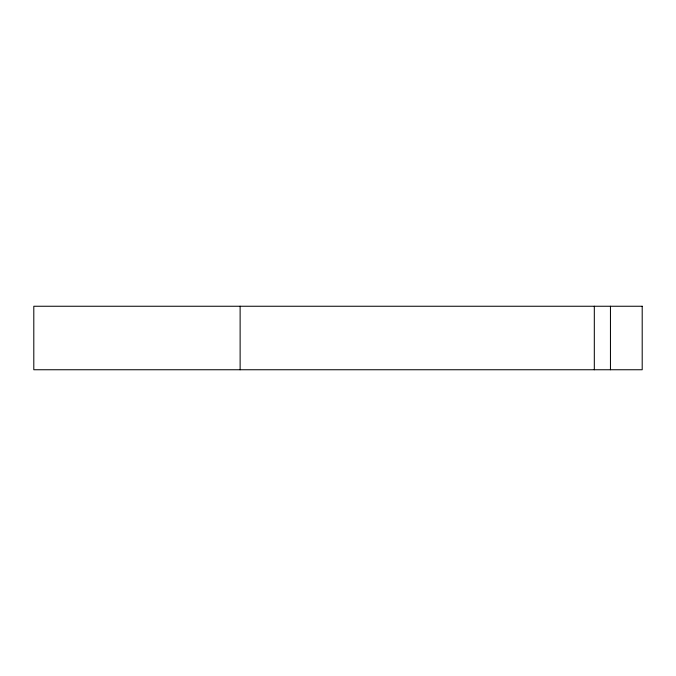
<?xml version="1.0" encoding="UTF-8"?>
<svg xmlns="http://www.w3.org/2000/svg" width="676" height="676" viewBox="0 0 676 676"><rect width="100%" height="100%" fill="white"/><g stroke="black" fill="none" stroke-linecap="round" stroke-linejoin="round"><path stroke-width="1.01" d="M610.453 306.253L610.453 369.747M594.314 306.253L594.314 369.747M240.124 306.253L240.124 369.747M642.2 306.253L33.8 306.253L33.8 369.747L642.2 369.747L642.2 306.253"/></g></svg>
